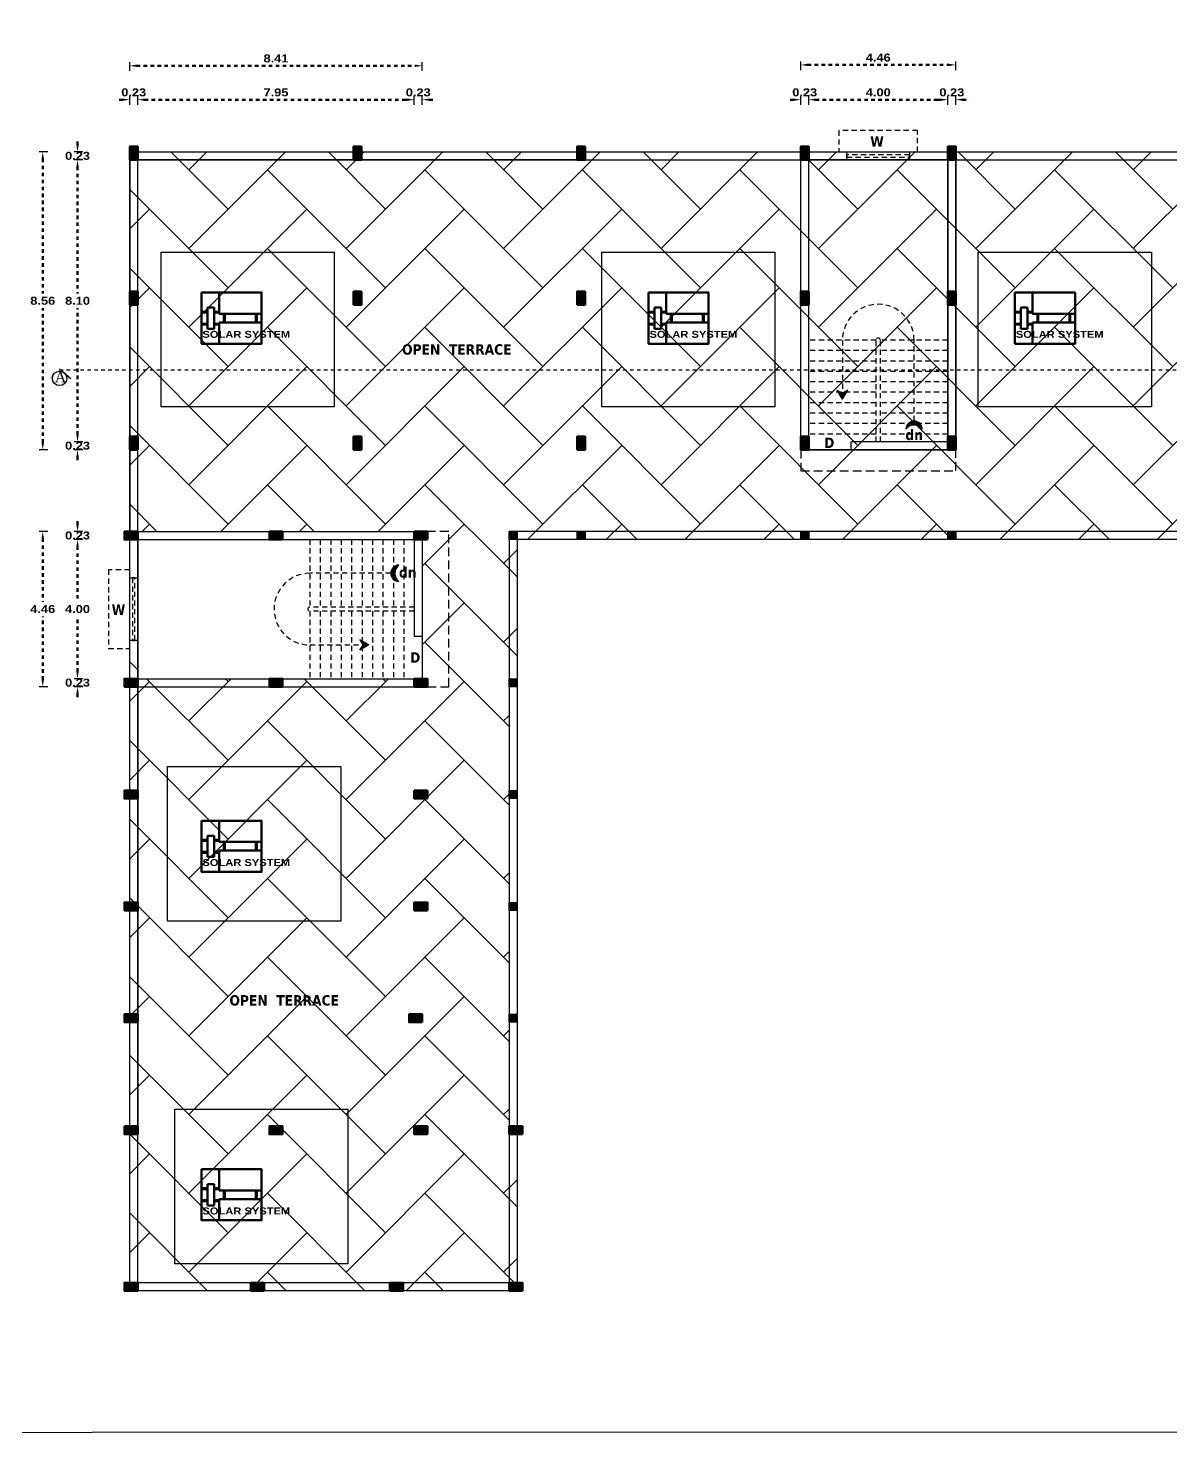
# Model space of a CAD drawing. Header units: metres. Extents: x 863 to 1571, y 626 to 804.
# Drawn here: x 959.09 to 991.95, y 660.62 to 701 of the extents above; entities that cross this region are included whole.
import ezdxf

# ---------------------------------------------------------------- set-up
doc = ezdxf.new("R2010")
doc.units = ezdxf.units.M
doc.header["$LTSCALE"] = 0.2
doc.header["$MEASUREMENT"] = 0
doc.header["$PDMODE"] = 2
for name, pattern in [('DASHDOT', [1, 0.5, -0.25, 0, -0.25]), ('DOT2', [0.125, 0, -0.125]), ('HIDDEN', [0.375, 0.25, -0.125])]:
    doc.linetypes.add(name, pattern=pattern)
doc.layers.get('0').update_dxf_attribs({"lineweight": 60})
for name, color, linetype in [('BLK_1_FLR_2_ROOF_AREA', 9, 'Continuous'), ('BLK_1_ROOF_WATER_TANK_HT', 235, 'Continuous'), ('SOLAR_PANEL', 3, 'Continuous')]:
    doc.layers.add(name, color=color, linetype=linetype)
doc.styles.get("Standard").update_dxf_attribs({"font": 'ariblk.ttf', "height": 0.23})
doc.styles.add('style3', font='dutcheb.ttf')
doc.styles.add('TXT', font='txt.shx')
doc.dimstyles.get("Standard").update_dxf_attribs({"dimtxt": 0.23, "dimasz": 0.2, "dimexe": 0.12, "dimexo": 0.0625, "dimgap": 0.09, "dimtad": 1, "dimtih": 1, "dimtoh": 1, "dimzin": 1, "dimdsep": 46, "dimtxsty": 'Standard', "dimcen": 0.09, "dimazin": 0, "dimtfac": 1, "dimtix": 1, "dimtofl": 0, "dimtmove": 0, "dimatfit": 0, "dimfxl": 0, "dimtolj": 1, "dimtzin": 0, "dimarcsym": 0})

# ---------------------------------------------------------------- blocks, each defined once
blk = doc.blocks.new('A$C650768DD')
blk.add_hatch(color=4).paths.add_polyline_path([(0, 0), (0.23, 0), (0.23, 0.38), (0, 0.38)])
at = {"color": 1}
blk.add_lwpolyline([(0, 0), (0.23, 0), (0.23, 0.38), (0, 0.38)], close=True, dxfattribs=at)
blk = doc.blocks.new('*D133')
at = {"linetype": 'DOT2'}
for p, q in [((960.516, 686.73), (960.516, 686.93)), ((960.516, 686.1), (960.516, 685.9))]:
    blk.add_line(p, q, dxfattribs=at)
at = {"color": 0, "lineweight": -2}
for p, q in [((960.666, 686.53), (960.416, 686.53)), ((960.666, 686.3), (960.416, 686.3))]:
    blk.add_line(p, q, dxfattribs=at)
at = {"lineweight": -2}
for points in [[(960.483, 686.73), (960.55, 686.73), (960.516, 686.53)], [(960.483, 686.1), (960.55, 686.1), (960.516, 686.3)]]:
    blk.add_solid(points, dxfattribs=at)
at = {"layer": 'Defpoints', "color": 0, "lineweight": -2}
for p in [(962.016, 686.53), (960.516, 686.3), (962.016, 686.3)]:
    blk.add_point(p, dxfattribs=at)
at = {"color": 0, "lineweight": -2, "insert": (960.516, 686.415), "char_height": 0.23, "attachment_point": 5}
blk.add_mtext('\\A1;0.23', dxfattribs=at)
blk = doc.blocks.new('*D134')
at = {"color": 0, "lineweight": -2}
for p, q in [((960.666, 686.3), (960.416, 686.3)), ((960.666, 682.3), (960.416, 682.3))]:
    blk.add_line(p, q, dxfattribs=at)
at = {"linetype": 'DOT2'}
for p, q in [((960.516, 686.1), (960.516, 684.509)), ((960.516, 682.5), (960.516, 684.091))]:
    blk.add_line(p, q, dxfattribs=at)
at = {"lineweight": -2}
for points in [[(960.483, 686.1), (960.55, 686.1), (960.516, 686.3)], [(960.483, 682.5), (960.55, 682.5), (960.516, 682.3)]]:
    blk.add_solid(points, dxfattribs=at)
at = {"layer": 'Defpoints', "color": 0, "lineweight": -2}
for p in [(962.016, 686.3), (960.516, 682.3), (962.016, 682.3)]:
    blk.add_point(p, dxfattribs=at)
at = {"color": 0, "lineweight": -2, "insert": (960.516, 684.3), "char_height": 0.23, "attachment_point": 5}
blk.add_mtext('\\A1;4.00', dxfattribs=at)
blk = doc.blocks.new('*D135')
at = {"color": 0, "lineweight": -2}
for p, q in [((960.666, 682.3), (960.416, 682.3)), ((960.666, 682.07), (960.416, 682.07))]:
    blk.add_line(p, q, dxfattribs=at)
at = {"linetype": 'DOT2'}
for p, q in [((960.516, 682.5), (960.516, 682.7)), ((960.516, 681.87), (960.516, 681.67))]:
    blk.add_line(p, q, dxfattribs=at)
at = {"lineweight": -2}
for points in [[(960.483, 682.5), (960.55, 682.5), (960.516, 682.3)], [(960.483, 681.87), (960.55, 681.87), (960.516, 682.07)]]:
    blk.add_solid(points, dxfattribs=at)
at = {"layer": 'Defpoints', "color": 0, "lineweight": -2}
for p in [(962.016, 682.3), (960.516, 682.07), (962.016, 682.07)]:
    blk.add_point(p, dxfattribs=at)
at = {"color": 0, "lineweight": -2, "insert": (960.516, 682.185), "char_height": 0.23, "attachment_point": 5}
blk.add_mtext('\\A1;0.23', dxfattribs=at)
blk = doc.blocks.new('*D136')
at = {"color": 0, "lineweight": -2}
for p, q in [((959.666, 686.53), (959.416, 686.53)), ((959.666, 682.07), (959.416, 682.07))]:
    blk.add_line(p, q, dxfattribs=at)
at = {"linetype": 'DOT2'}
for p, q in [((959.516, 686.33), (959.516, 684.509)), ((959.516, 682.27), (959.516, 684.091))]:
    blk.add_line(p, q, dxfattribs=at)
at = {"lineweight": -2}
for points in [[(959.483, 686.33), (959.55, 686.33), (959.516, 686.53)], [(959.483, 682.27), (959.55, 682.27), (959.516, 682.07)]]:
    blk.add_solid(points, dxfattribs=at)
at = {"layer": 'Defpoints', "color": 0, "lineweight": -2}
for p in [(959.516, 686.53), (962.016, 686.53), (962.016, 682.07)]:
    blk.add_point(p, dxfattribs=at)
at = {"color": 0, "lineweight": -2, "insert": (959.516, 684.3), "char_height": 0.23, "attachment_point": 5}
blk.add_mtext('\\A1;4.46', dxfattribs=at)
blk = doc.blocks.new('*D137')
at = {"linetype": 'DOT2'}
for p, q in [((981.106, 698.94), (980.906, 698.94)), ((981.736, 698.94), (981.936, 698.94))]:
    blk.add_line(p, q, dxfattribs=at)
at = {"color": 0, "lineweight": -2}
for p, q in [((981.306, 698.79), (981.306, 699.04)), ((981.536, 698.79), (981.536, 699.04))]:
    blk.add_line(p, q, dxfattribs=at)
at = {"lineweight": -2}
for points in [[(981.106, 698.973), (981.106, 698.907), (981.306, 698.94)], [(981.736, 698.973), (981.736, 698.907), (981.536, 698.94)]]:
    blk.add_solid(points, dxfattribs=at)
at = {"layer": 'Defpoints', "color": 0, "lineweight": -2}
for p in [(981.536, 698.94), (981.306, 697.21), (981.536, 697.21)]:
    blk.add_point(p, dxfattribs=at)
at = {"color": 0, "lineweight": -2, "insert": (981.421, 699.149), "char_height": 0.23, "attachment_point": 5}
blk.add_mtext('\\A1;0.23', dxfattribs=at)
blk = doc.blocks.new('*D138')
at = {"color": 0, "lineweight": -2}
for p, q in [((981.536, 698.79), (981.536, 699.04)), ((985.536, 698.79), (985.536, 699.04))]:
    blk.add_line(p, q, dxfattribs=at)
at = {"linetype": 'DOT2'}
blk.add_line((981.736, 698.94), (985.336, 698.94), dxfattribs=at)
at = {"lineweight": -2}
for points in [[(981.736, 698.973), (981.736, 698.907), (981.536, 698.94)], [(985.336, 698.973), (985.336, 698.907), (985.536, 698.94)]]:
    blk.add_solid(points, dxfattribs=at)
at = {"layer": 'Defpoints', "color": 0, "lineweight": -2}
for p in [(985.536, 698.94), (981.536, 697.21), (985.536, 697.21)]:
    blk.add_point(p, dxfattribs=at)
at = {"color": 0, "lineweight": -2, "insert": (983.536, 699.149), "char_height": 0.23, "attachment_point": 5}
blk.add_mtext('\\A1;4.00', dxfattribs=at)
blk = doc.blocks.new('*D139')
at = {"linetype": 'DOT2'}
for p, q in [((985.336, 698.94), (985.136, 698.94)), ((985.966, 698.94), (986.166, 698.94))]:
    blk.add_line(p, q, dxfattribs=at)
at = {"color": 0, "lineweight": -2}
for p, q in [((985.536, 698.79), (985.536, 699.04)), ((985.766, 698.79), (985.766, 699.04))]:
    blk.add_line(p, q, dxfattribs=at)
at = {"lineweight": -2}
for points in [[(985.336, 698.973), (985.336, 698.907), (985.536, 698.94)], [(985.966, 698.973), (985.966, 698.907), (985.766, 698.94)]]:
    blk.add_solid(points, dxfattribs=at)
at = {"layer": 'Defpoints', "color": 0, "lineweight": -2}
for p in [(985.766, 698.94), (985.536, 697.21), (985.766, 697.21)]:
    blk.add_point(p, dxfattribs=at)
at = {"color": 0, "lineweight": -2, "insert": (985.651, 699.149), "char_height": 0.23, "attachment_point": 5}
blk.add_mtext('\\A1;0.23', dxfattribs=at)
blk = doc.blocks.new('*D143')
at = {"color": 0, "lineweight": -2}
for p, q in [((981.306, 699.79), (981.306, 700.04)), ((985.766, 699.79), (985.766, 700.04))]:
    blk.add_line(p, q, dxfattribs=at)
at = {"linetype": 'DOT2'}
blk.add_line((981.506, 699.94), (985.566, 699.94), dxfattribs=at)
at = {"lineweight": -2}
for points in [[(981.506, 699.973), (981.506, 699.907), (981.306, 699.94)], [(985.566, 699.973), (985.566, 699.907), (985.766, 699.94)]]:
    blk.add_solid(points, dxfattribs=at)
at = {"layer": 'Defpoints', "color": 0, "lineweight": -2}
for p in [(985.766, 699.94), (981.306, 697.44), (985.766, 697.44)]:
    blk.add_point(p, dxfattribs=at)
at = {"color": 0, "lineweight": -2, "insert": (983.536, 700.149), "char_height": 0.23, "attachment_point": 5}
blk.add_mtext('\\A1;4.46', dxfattribs=at)
blk = doc.blocks.new('*D265')
at = {"linetype": 'DOT2'}
for p, q in [((961.816, 698.94), (961.616, 698.94)), ((962.446, 698.94), (962.646, 698.94))]:
    blk.add_line(p, q, dxfattribs=at)
at = {"color": 0, "lineweight": -2}
for p, q in [((962.016, 698.79), (962.016, 699.04)), ((962.246, 698.79), (962.246, 699.04))]:
    blk.add_line(p, q, dxfattribs=at)
at = {"lineweight": -2}
for points in [[(961.816, 698.973), (961.816, 698.907), (962.016, 698.94)], [(962.446, 698.973), (962.446, 698.907), (962.246, 698.94)]]:
    blk.add_solid(points, dxfattribs=at)
at = {"layer": 'Defpoints', "color": 0, "lineweight": -2}
for p in [(962.246, 698.94), (962.016, 686.53), (962.246, 686.53)]:
    blk.add_point(p, dxfattribs=at)
at = {"color": 0, "lineweight": -2, "insert": (962.131, 699.149), "char_height": 0.23, "attachment_point": 5}
blk.add_mtext('\\A1;0.23', dxfattribs=at)
blk = doc.blocks.new('*D266')
at = {"color": 0, "lineweight": -2}
for p, q in [((962.246, 698.79), (962.246, 699.04)), ((970.196, 698.79), (970.196, 699.04))]:
    blk.add_line(p, q, dxfattribs=at)
at = {"linetype": 'DOT2'}
blk.add_line((962.446, 698.94), (969.996, 698.94), dxfattribs=at)
at = {"lineweight": -2}
for points in [[(962.446, 698.973), (962.446, 698.907), (962.246, 698.94)], [(969.996, 698.973), (969.996, 698.907), (970.196, 698.94)]]:
    blk.add_solid(points, dxfattribs=at)
at = {"layer": 'Defpoints', "color": 0, "lineweight": -2}
for p in [(970.196, 698.94), (962.246, 686.53), (970.196, 686.3)]:
    blk.add_point(p, dxfattribs=at)
at = {"color": 0, "lineweight": -2, "insert": (966.221, 699.149), "char_height": 0.23, "attachment_point": 5}
blk.add_mtext('\\A1;7.95', dxfattribs=at)
blk = doc.blocks.new('*D267')
at = {"linetype": 'DOT2'}
for p, q in [((969.996, 698.94), (969.796, 698.94)), ((970.626, 698.94), (970.826, 698.94))]:
    blk.add_line(p, q, dxfattribs=at)
at = {"color": 0, "lineweight": -2}
for p, q in [((970.196, 698.79), (970.196, 699.04)), ((970.426, 698.79), (970.426, 699.04))]:
    blk.add_line(p, q, dxfattribs=at)
at = {"lineweight": -2}
for points in [[(969.996, 698.973), (969.996, 698.907), (970.196, 698.94)], [(970.626, 698.973), (970.626, 698.907), (970.426, 698.94)]]:
    blk.add_solid(points, dxfattribs=at)
at = {"layer": 'Defpoints', "color": 0, "lineweight": -2}
for p in [(970.426, 698.94), (970.196, 686.3), (970.426, 686.3)]:
    blk.add_point(p, dxfattribs=at)
at = {"color": 0, "lineweight": -2, "insert": (970.311, 699.149), "char_height": 0.23, "attachment_point": 5}
blk.add_mtext('\\A1;0.23', dxfattribs=at)
blk = doc.blocks.new('*D144')
at = {"color": 0, "lineweight": -2}
for p, q in [((962.016, 699.765), (962.016, 700.015)), ((970.426, 699.765), (970.426, 700.015))]:
    blk.add_line(p, q, dxfattribs=at)
at = {"linetype": 'DOT2'}
blk.add_line((962.216, 699.915), (970.226, 699.915), dxfattribs=at)
at = {"lineweight": -2}
for points in [[(962.216, 699.948), (962.216, 699.882), (962.016, 699.915)], [(970.226, 699.948), (970.226, 699.882), (970.426, 699.915)]]:
    blk.add_solid(points, dxfattribs=at)
at = {"layer": 'Defpoints', "color": 0, "lineweight": -2}
for p in [(970.426, 699.915), (962.016, 686.53), (970.426, 686.3)]:
    blk.add_point(p, dxfattribs=at)
at = {"color": 0, "lineweight": -2, "insert": (966.221, 700.124), "char_height": 0.23, "attachment_point": 5}
blk.add_mtext('\\A1;8.41', dxfattribs=at)
blk = doc.blocks.new('*D268')
at = {"linetype": 'DOT2'}
for p, q in [((960.516, 689.31), (960.516, 689.51)), ((960.516, 688.68), (960.516, 688.48))]:
    blk.add_line(p, q, dxfattribs=at)
at = {"color": 0, "lineweight": -2}
for p, q in [((960.666, 689.11), (960.416, 689.11)), ((960.666, 688.88), (960.416, 688.88))]:
    blk.add_line(p, q, dxfattribs=at)
at = {"lineweight": -2}
for points in [[(960.483, 689.31), (960.55, 689.31), (960.516, 689.11)], [(960.483, 688.68), (960.55, 688.68), (960.516, 688.88)]]:
    blk.add_solid(points, dxfattribs=at)
at = {"layer": 'Defpoints', "color": 0, "lineweight": -2}
for p in [(960.516, 689.11), (981.536, 688.88), (982.756, 689.11)]:
    blk.add_point(p, dxfattribs=at)
at = {"color": 0, "lineweight": -2, "insert": (960.516, 688.995), "char_height": 0.23, "attachment_point": 5}
blk.add_mtext('\\A1;0.23', dxfattribs=at)
blk = doc.blocks.new('*D269')
at = {"color": 0, "lineweight": -2}
for p, q in [((960.666, 697.21), (960.416, 697.21)), ((960.666, 689.11), (960.416, 689.11))]:
    blk.add_line(p, q, dxfattribs=at)
at = {"linetype": 'DOT2'}
for p, q in [((960.516, 697.01), (960.516, 693.369)), ((960.516, 689.31), (960.516, 692.951))]:
    blk.add_line(p, q, dxfattribs=at)
at = {"lineweight": -2}
for points in [[(960.483, 697.01), (960.55, 697.01), (960.516, 697.21)], [(960.483, 689.31), (960.55, 689.31), (960.516, 689.11)]]:
    blk.add_solid(points, dxfattribs=at)
at = {"layer": 'Defpoints', "color": 0, "lineweight": -2}
for p in [(960.516, 697.21), (981.306, 697.21), (982.756, 689.11)]:
    blk.add_point(p, dxfattribs=at)
at = {"color": 0, "lineweight": -2, "insert": (960.516, 693.16), "char_height": 0.23, "attachment_point": 5}
blk.add_mtext('\\A1;8.10', dxfattribs=at)
blk = doc.blocks.new('*D270')
at = {"linetype": 'DOT2'}
for p, q in [((960.516, 697.64), (960.516, 697.84)), ((960.516, 697.01), (960.516, 696.81))]:
    blk.add_line(p, q, dxfattribs=at)
at = {"color": 0, "lineweight": -2}
for p, q in [((960.666, 697.44), (960.416, 697.44)), ((960.666, 697.21), (960.416, 697.21))]:
    blk.add_line(p, q, dxfattribs=at)
at = {"lineweight": -2}
for points in [[(960.483, 697.64), (960.55, 697.64), (960.516, 697.44)], [(960.483, 697.01), (960.55, 697.01), (960.516, 697.21)]]:
    blk.add_solid(points, dxfattribs=at)
at = {"layer": 'Defpoints', "color": 0, "lineweight": -2}
for p in [(960.516, 697.44), (981.306, 697.44), (981.306, 697.21)]:
    blk.add_point(p, dxfattribs=at)
at = {"color": 0, "lineweight": -2, "insert": (960.516, 697.325), "char_height": 0.23, "attachment_point": 5}
blk.add_mtext('\\A1;0.23', dxfattribs=at)
blk = doc.blocks.new('*D271')
at = {"color": 0, "lineweight": -2}
for p, q in [((959.666, 697.44), (959.416, 697.44)), ((959.666, 688.88), (959.416, 688.88))]:
    blk.add_line(p, q, dxfattribs=at)
at = {"linetype": 'DOT2'}
for p, q in [((959.516, 697.24), (959.516, 693.369)), ((959.516, 689.08), (959.516, 692.951))]:
    blk.add_line(p, q, dxfattribs=at)
at = {"lineweight": -2}
for points in [[(959.483, 697.24), (959.55, 697.24), (959.516, 697.44)], [(959.483, 689.08), (959.55, 689.08), (959.516, 688.88)]]:
    blk.add_solid(points, dxfattribs=at)
at = {"layer": 'Defpoints', "color": 0, "lineweight": -2}
for p in [(981.306, 697.44), (959.516, 688.88), (981.306, 688.88)]:
    blk.add_point(p, dxfattribs=at)
at = {"color": 0, "lineweight": -2, "insert": (959.516, 693.16), "char_height": 0.23, "attachment_point": 5}
blk.add_mtext('\\A1;8.56', dxfattribs=at)

msp = doc.modelspace()

# ---------------------------------------------------------------- hatches: boundary and pattern name
at = {"lineweight": -2}
h = msp.add_hatch(dxfattribs=at)
h.set_pattern_fill('AR-HBONE', color=256, scale=0.4)
h.set_pattern_definition([(45, (886.7807, 0), (0, 2.2627417), [4.8, -1.6]), (135, (887.912, 1.1314), (2e-16, 2.2627417), [4.8, -1.6])])
h.paths.add_polyline_path([(1024.346, 697.21), (1025.446, 697.21), (1025.446, 697.44), (962.016, 697.44), (962.016, 686.53), (970.426, 686.53), (970.426, 686.3), (970.426, 682.3), (962.246, 682.3), (962.246, 683.4), (962.016, 683.4), (962.016, 664.71), (973.155, 664.71), (973.156, 669.21), (972.926, 669.21), (972.926, 669.44), (972.926, 682.3), (973.156, 682.3), (973.156, 686.3), (974.876, 686.3), (974.876, 686.53), (975.106, 686.53), (975.106, 686.3), (981.306, 686.3), (981.306, 686.53), (981.536, 686.53), (981.536, 686.3), (985.536, 686.3), (985.536, 686.53), (985.766, 686.53), (985.766, 686.3), (1004.826, 686.3), (1004.826, 686.53), (1005.056, 686.53), (1005.056, 686.3), (1011.256, 686.3), (1011.256, 686.53), (1011.486, 686.53), (1011.486, 686.3), (1017.686, 686.3), (1017.686, 686.53), (1017.916, 686.53), (1017.916, 686.3), (1024.116, 686.3), (1024.116, 686.53), (1024.346, 686.53), (1024.346, 686.3), (1028.346, 686.3), (1028.346, 677.349), (1021.59, 677.349), (1021.59, 677.1), (1021.36, 677.1), (1021.36, 677.349), (1013.914, 677.349), (1013.914, 666.21), (1019.976, 666.21), (1019.976, 666.44), (1018.876, 666.44), (1018.646, 666.44), (1014.374, 666.44), (1014.144, 666.44), (1014.144, 666.44), (1016.544, 666.44), (1018.646, 666.44), (1018.876, 666.44), (1018.876, 674.32), (1020.816, 674.32), (1020.816, 674.54), (1020.096, 674.54), (1020.096, 674.77), (1018.646, 674.77), (1018.646, 675.38), (1023.106, 675.38), (1023.106, 674.77), (1020.096, 674.77), (1020.096, 674.54), (1023.106, 674.54), (1023.106, 674.39), (1023.106, 666.44), (1021.776, 666.44), (1021.776, 666.21), (1047.666, 666.21), (1047.666, 677.12), (1050.312, 677.12), (1050.312, 686.53), (1047.666, 686.53), (1047.666, 697.44), (1027.246, 697.44), (1027.246, 697.21), (1028.346, 697.21), (1028.346, 689.11), (1025.566, 689.11), (1025.566, 688.88), (1028.576, 688.88), (1028.576, 688.27), (1024.116, 688.27), (1024.116, 688.88), (1025.566, 688.88), (1025.566, 689.11), (1026.286, 689.11), (1026.286, 689.33), (1024.346, 689.33)])
msp.add_hatch(color=256, dxfattribs=at).paths.add_polyline_path([(960, 691.206), (959.675, 690.931), (959.793, 690.931, -1), (960.207, 690.931), (960.324, 690.931)])
h = msp.add_hatch(color=256, dxfattribs=at)
h.dxf.hatch_style = 1
h.paths.add_polyline_path([(982.522, 690.359), (982.657, 690.596), (982.506, 690.499), (982.355, 690.596), (982.49, 690.359)])
h.paths.add_polyline_path([(982.506, 690.331), (982.522, 690.359), (982.49, 690.359)])
h = msp.add_hatch(color=256, dxfattribs=at)
h.dxf.hatch_style = 1
h.paths.add_polyline_path([(984.801, 689.47, 1), (984.332, 689.47, -0.509611)])
h = msp.add_hatch(color=256, dxfattribs=at)
h.dxf.hatch_style = 1
h.paths.add_polyline_path([(973.156, 686.53), (972.926, 686.53), (972.926, 686.3), (973.156, 686.3)])
h = msp.add_hatch(color=256, dxfattribs=at)
h.dxf.hatch_style = 1
h.paths.add_polyline_path([(975.106, 686.53), (974.876, 686.53), (974.876, 686.3), (975.106, 686.3)])
h = msp.add_hatch(color=256, dxfattribs=at)
h.dxf.hatch_style = 1
h.paths.add_polyline_path([(981.536, 686.53), (981.306, 686.53), (981.306, 686.3), (981.536, 686.3)])
h = msp.add_hatch(color=256, dxfattribs=at)
h.dxf.hatch_style = 1
h.paths.add_polyline_path([(985.766, 686.53), (985.536, 686.53), (985.536, 686.3), (985.766, 686.3)])
h = msp.add_hatch(color=256, dxfattribs=at)
h.dxf.hatch_style = 1
h.paths.add_polyline_path([(969.756, 685.564, 1), (969.756, 685.096, -0.509611)])
h = msp.add_hatch(color=256, dxfattribs=at)
h.dxf.hatch_style = 1
h.paths.add_polyline_path([(968.867, 683.286), (968.631, 683.421), (968.727, 683.27), (968.631, 683.119), (968.867, 683.254)])
h.paths.add_polyline_path([(968.895, 683.27), (968.867, 683.286), (968.867, 683.254)])
h = msp.add_hatch(color=256, dxfattribs=at)
h.dxf.hatch_style = 1
h.paths.add_polyline_path([(973.156, 682.3), (972.926, 682.3), (972.926, 682.07), (973.156, 682.07)])
h = msp.add_hatch(color=256, dxfattribs=at)
h.dxf.hatch_style = 1
h.paths.add_polyline_path([(973.156, 679.085), (972.926, 679.085), (972.926, 678.855), (973.156, 678.855)])
h = msp.add_hatch(color=256, dxfattribs=at)
h.dxf.hatch_style = 1
h.paths.add_polyline_path([(973.156, 675.87), (972.926, 675.87), (972.926, 675.64), (973.156, 675.64)])
h = msp.add_hatch(color=256, dxfattribs=at)
h.dxf.hatch_style = 1
h.paths.add_polyline_path([(973.156, 672.655), (972.926, 672.655), (972.926, 672.425), (973.156, 672.425)])
h = msp.add_hatch(color=256, dxfattribs=at)
h.dxf.hatch_style = 1
h.paths.add_polyline_path([(973.156, 669.44), (972.926, 669.44), (972.926, 669.21), (973.156, 669.21)])

# ---------------------------------------------------------------- linework, layer by layer
for p, q in [((962.246, 697.21), (962.246, 697.44)), ((975.106, 697.44), (974.876, 697.44)), ((981.536, 697.44), (981.306, 697.44)), ((962.016, 689.26), (962.016, 697.21)), ((962.016, 697.21), (962.016, 697.21)), ((962.016, 697.21), (962.016, 689.26)), ((968.446, 697.21), (962.246, 697.21)), ((962.246, 689.26), (962.246, 697.21)), ((974.876, 697.21), (968.676, 697.21)), ((981.306, 689.03), (981.306, 697.21)), ((981.306, 689.03), (981.306, 697.21)), ((981.306, 689.26), (981.306, 697.21)), ((981.306, 689.26), (981.306, 697.21)), ((981.306, 689.26), (981.306, 697.21)), ((981.306, 689.26), (981.306, 697.21)), ((981.306, 689.26), (981.306, 697.21)), ((981.306, 689.26), (981.306, 697.21)), ((981.306, 689.03), (981.306, 697.21)), ((981.536, 689.03), (981.536, 697.21)), ((981.536, 689.26), (981.536, 697.21)), ((981.536, 689.03), (981.536, 697.21)), ((981.536, 697.21), (985.536, 697.21)), ((985.536, 697.21), (981.536, 697.21)), ((981.536, 697.21), (985.536, 697.21)), ((985.536, 697.21), (981.536, 697.21)), ((981.536, 689.11), (981.536, 697.21)), ((981.536, 697.21), (985.536, 697.21)), ((985.536, 689.03), (985.536, 697.21)), ((985.536, 689.03), (985.536, 697.21)), ((985.536, 689.03), (985.536, 697.21)), ((985.536, 689.26), (985.536, 697.21)), ((985.536, 689.03), (985.536, 697.21)), ((985.536, 697.21), (985.536, 689.11)), ((985.766, 689.26), (985.766, 697.21)), ((985.766, 689.26), (985.766, 697.21)), ((985.766, 689.26), (985.766, 697.21)), ((985.766, 689.03), (985.766, 697.21)), ((975.106, 693.275), (974.876, 693.275)), ((982.506, 690.331), (982.355, 690.596)), ((982.355, 690.596), (982.506, 690.499)), ((982.506, 690.331), (982.657, 690.596)), ((982.657, 690.596), (982.506, 690.499)), ((962.016, 689.03), (962.016, 686.53)), ((981.536, 689.03), (981.306, 689.03)), ((981.306, 688.88), (981.306, 688.88)), ((981.306, 688.88), (985.766, 688.88)), ((982.756, 688.88), (982.756, 689.11)), ((985.536, 689.11), (982.756, 689.11)), ((985.766, 688.88), (985.766, 688.88)), ((962.016, 686.53), (970.426, 686.53)), ((970.426, 686.3), (970.426, 686.53)), ((972.926, 686.53), (972.926, 686.53)), ((974.876, 686.53), (974.876, 686.53)), ((981.306, 686.53), (981.306, 686.53)), ((985.536, 686.53), (985.536, 686.53)), ((962.246, 686.3), (962.246, 682.3)), ((962.246, 686.3), (970.426, 686.3)), ((970.426, 686.3), (970.426, 682.3)), ((973.156, 686.3), (973.156, 686.3)), ((975.106, 686.3), (975.106, 686.3)), ((981.536, 686.3), (981.536, 686.3)), ((985.766, 686.3), (985.766, 686.3)), ((970.196, 683.52), (970.426, 683.52)), ((968.895, 683.27), (968.631, 683.421)), ((968.631, 683.421), (968.727, 683.27)), ((968.895, 683.27), (968.631, 683.119)), ((968.631, 683.119), (968.727, 683.27)), ((972.926, 682.8), (972.926, 669.44)), ((962.246, 682.3), (970.426, 682.3)), ((972.926, 682.3), (972.926, 682.3)), ((962.246, 682.07), (962.246, 669.44)), ((962.246, 682.07), (970.196, 682.07)), ((970.196, 682.07), (970.426, 682.07)), ((973.156, 682.07), (973.156, 682.07)), ((972.926, 679.085), (972.926, 679.085)), ((973.156, 678.855), (973.156, 678.855)), ((972.926, 675.87), (972.926, 675.87)), ((973.156, 675.64), (973.156, 675.64)), ((972.926, 672.655), (972.926, 672.655)), ((973.156, 672.425), (973.156, 672.425)), ((962.246, 669.21), (962.246, 669.44)), ((972.926, 669.44), (972.926, 669.44)), ((973.036, 669.21), (972.926, 669.21)), ((973.036, 669.21), (972.926, 669.21)), ((973.156, 669.21), (973.156, 669.21))]:
    msp.add_line(p, q, dxfattribs=at)
at = {"ltscale": 0.006}
for p, q in [((964.587, 692.787), (964.587, 693.397)), ((964.587, 693.397), (965.807, 693.397)), ((965.807, 693.397), (965.807, 692.787)), ((977.44, 692.787), (977.44, 693.397)), ((977.44, 693.397), (978.66, 693.397)), ((978.66, 693.397), (978.66, 692.787)), ((987.972, 692.787), (987.972, 693.397)), ((987.972, 693.397), (989.192, 693.397)), ((989.192, 693.397), (989.192, 692.787)), ((964.107, 692.847), (964.249, 692.847)), ((964.107, 692.834), (964.249, 692.834)), ((964.107, 692.821), (964.249, 692.821)), ((964.445, 692.967), (964.249, 692.967)), ((964.249, 692.357), (964.249, 692.967)), ((964.445, 692.357), (964.445, 692.967)), ((964.445, 692.847), (964.587, 692.847)), ((964.445, 692.834), (964.587, 692.834)), ((964.445, 692.821), (964.587, 692.821)), ((976.959, 692.847), (977.101, 692.847)), ((976.959, 692.834), (977.101, 692.834)), ((976.959, 692.821), (977.101, 692.821)), ((977.298, 692.967), (977.101, 692.967)), ((977.101, 692.357), (977.101, 692.967)), ((977.298, 692.357), (977.298, 692.967)), ((977.298, 692.847), (977.44, 692.847)), ((977.298, 692.834), (977.44, 692.834)), ((977.298, 692.821), (977.44, 692.821)), ((987.491, 692.847), (987.633, 692.847)), ((987.491, 692.834), (987.633, 692.834)), ((987.491, 692.821), (987.633, 692.821)), ((987.83, 692.967), (987.633, 692.967)), ((987.633, 692.357), (987.633, 692.967)), ((987.83, 692.357), (987.83, 692.967)), ((987.83, 692.847), (987.972, 692.847)), ((987.83, 692.834), (987.972, 692.834)), ((987.83, 692.821), (987.972, 692.821)), ((964.107, 692.503), (964.249, 692.503)), ((964.107, 692.49), (964.249, 692.49)), ((964.107, 692.478), (964.249, 692.478)), ((964.445, 692.503), (964.587, 692.503)), ((964.445, 692.49), (964.587, 692.49)), ((964.445, 692.478), (964.587, 692.478)), ((965.807, 692.787), (964.587, 692.787)), ((964.587, 691.928), (964.587, 692.538)), ((964.587, 692.538), (965.807, 692.538)), ((964.725, 692.538), (964.725, 692.787)), ((964.738, 692.538), (964.738, 692.787)), ((964.75, 692.538), (964.75, 692.787)), ((965.644, 692.538), (965.644, 692.787)), ((965.657, 692.538), (965.657, 692.787)), ((965.669, 692.538), (965.669, 692.787)), ((965.807, 692.538), (965.807, 691.928)), ((976.959, 692.503), (977.101, 692.503)), ((976.959, 692.49), (977.101, 692.49)), ((976.959, 692.478), (977.101, 692.478)), ((977.298, 692.503), (977.44, 692.503)), ((977.298, 692.49), (977.44, 692.49)), ((977.298, 692.478), (977.44, 692.478)), ((978.66, 692.787), (977.44, 692.787)), ((977.44, 691.928), (977.44, 692.538)), ((977.44, 692.538), (978.66, 692.538)), ((977.577, 692.538), (977.577, 692.787)), ((977.59, 692.538), (977.59, 692.787)), ((977.603, 692.538), (977.603, 692.787)), ((978.497, 692.538), (978.497, 692.787)), ((978.509, 692.538), (978.509, 692.787)), ((978.522, 692.538), (978.522, 692.787)), ((978.66, 692.538), (978.66, 691.928)), ((987.491, 692.503), (987.633, 692.503)), ((987.491, 692.49), (987.633, 692.49)), ((987.491, 692.478), (987.633, 692.478)), ((987.83, 692.503), (987.972, 692.503)), ((987.83, 692.49), (987.972, 692.49)), ((987.83, 692.478), (987.972, 692.478)), ((989.192, 692.787), (987.972, 692.787)), ((987.972, 691.928), (987.972, 692.538)), ((987.972, 692.538), (989.192, 692.538)), ((988.109, 692.538), (988.109, 692.787)), ((988.122, 692.538), (988.122, 692.787)), ((988.135, 692.538), (988.135, 692.787)), ((989.029, 692.538), (989.029, 692.787)), ((989.041, 692.538), (989.041, 692.787)), ((989.054, 692.538), (989.054, 692.787)), ((989.192, 692.538), (989.192, 691.928)), ((964.445, 692.357), (964.249, 692.357)), ((977.298, 692.357), (977.101, 692.357)), ((987.83, 692.357), (987.633, 692.357)), ((965.807, 691.928), (964.587, 691.928)), ((978.66, 691.928), (977.44, 691.928)), ((989.192, 691.928), (987.972, 691.928)), ((964.587, 677.607), (964.587, 678.217)), ((964.587, 678.217), (965.807, 678.217)), ((965.807, 678.217), (965.807, 677.607)), ((964.107, 677.668), (964.249, 677.668)), ((964.107, 677.655), (964.249, 677.655)), ((964.107, 677.642), (964.249, 677.642)), ((964.445, 677.788), (964.249, 677.788)), ((964.249, 677.178), (964.249, 677.788)), ((964.445, 677.178), (964.445, 677.788)), ((964.445, 677.668), (964.587, 677.668)), ((964.445, 677.655), (964.587, 677.655)), ((964.445, 677.642), (964.587, 677.642)), ((965.807, 677.607), (964.587, 677.607)), ((964.725, 677.359), (964.725, 677.607)), ((964.738, 677.359), (964.738, 677.607)), ((964.75, 677.359), (964.75, 677.607)), ((965.644, 677.359), (965.644, 677.607)), ((965.657, 677.359), (965.657, 677.607)), ((965.669, 677.359), (965.669, 677.607)), ((964.107, 677.324), (964.249, 677.324)), ((964.107, 677.311), (964.249, 677.311)), ((964.107, 677.298), (964.249, 677.298)), ((964.445, 677.178), (964.249, 677.178)), ((964.445, 677.324), (964.587, 677.324)), ((964.445, 677.311), (964.587, 677.311)), ((964.445, 677.298), (964.587, 677.298)), ((964.587, 676.749), (964.587, 677.359)), ((964.587, 677.359), (965.807, 677.359)), ((965.807, 677.359), (965.807, 676.749)), ((965.807, 676.749), (964.587, 676.749)), ((964.587, 667.594), (964.587, 668.204)), ((964.587, 668.204), (965.807, 668.204)), ((965.807, 668.204), (965.807, 667.594)), ((964.445, 667.774), (964.249, 667.774)), ((964.249, 667.164), (964.249, 667.774)), ((964.445, 667.164), (964.445, 667.774)), ((964.107, 667.654), (964.249, 667.654)), ((964.107, 667.641), (964.249, 667.641)), ((964.107, 667.628), (964.249, 667.628)), ((964.445, 667.654), (964.587, 667.654)), ((964.445, 667.641), (964.587, 667.641)), ((964.445, 667.628), (964.587, 667.628)), ((965.807, 667.594), (964.587, 667.594)), ((964.725, 667.345), (964.725, 667.594)), ((964.738, 667.345), (964.738, 667.594)), ((964.75, 667.345), (964.75, 667.594)), ((965.644, 667.345), (965.644, 667.594)), ((965.657, 667.345), (965.657, 667.594)), ((965.669, 667.345), (965.669, 667.594)), ((964.107, 667.31), (964.249, 667.31)), ((964.107, 667.297), (964.249, 667.297)), ((964.107, 667.285), (964.249, 667.285)), ((964.445, 667.164), (964.249, 667.164)), ((964.445, 667.31), (964.587, 667.31)), ((964.445, 667.297), (964.587, 667.297)), ((964.445, 667.285), (964.587, 667.285)), ((964.587, 666.735), (964.587, 667.345)), ((964.587, 667.345), (965.807, 667.345)), ((965.807, 667.345), (965.807, 666.735)), ((965.807, 666.735), (964.587, 666.735))]:
    msp.add_line(p, q, dxfattribs=at)
at = {"linetype": 'HIDDEN', "lineweight": -2, "ltscale": 3}
for p, q in [((983.476, 692.03), (981.536, 692.03)), ((982.506, 692.03), (982.506, 690.331)), ((983.476, 689.11), (983.476, 692.03)), ((985.536, 692.03), (983.596, 692.03)), ((983.596, 689.11), (983.596, 692.03)), ((984.566, 689.704), (984.566, 692.03)), ((983.476, 691.73), (981.536, 691.73)), ((985.536, 691.73), (983.596, 691.73)), ((983.476, 691.43), (981.536, 691.43)), ((985.536, 691.43), (983.596, 691.43)), ((983.476, 691.13), (981.536, 691.13)), ((983.476, 690.83), (981.536, 690.83)), ((985.536, 691.13), (983.596, 691.13)), ((985.536, 690.83), (983.596, 690.83)), ((983.476, 690.53), (981.536, 690.53)), ((985.536, 690.53), (983.596, 690.53)), ((983.476, 690.23), (981.536, 690.23)), ((985.536, 690.23), (983.596, 690.23)), ((983.476, 689.93), (981.536, 689.93)), ((983.476, 689.63), (981.536, 689.63)), ((985.536, 689.93), (983.596, 689.93)), ((985.536, 689.63), (983.596, 689.63)), ((983.476, 689.33), (981.536, 689.33)), ((985.536, 689.33), (983.596, 689.33)), ((967.196, 686.3), (967.196, 684.36)), ((967.496, 686.3), (967.496, 684.36)), ((967.796, 686.3), (967.796, 684.36)), ((968.096, 686.3), (968.096, 684.36)), ((968.396, 686.3), (968.396, 684.36)), ((968.696, 686.3), (968.696, 684.36)), ((968.996, 686.3), (968.996, 684.36)), ((969.296, 686.3), (969.296, 684.36)), ((969.596, 686.3), (969.596, 684.36)), ((969.896, 686.3), (969.896, 684.36)), ((969.522, 685.33), (967.196, 685.33)), ((970.196, 684.36), (967.196, 684.36)), ((967.196, 684.24), (967.196, 682.3)), ((970.196, 684.24), (967.196, 684.24)), ((967.496, 684.24), (967.496, 682.3)), ((967.796, 684.24), (967.796, 682.3)), ((968.096, 684.24), (968.096, 682.3)), ((968.396, 684.24), (968.396, 682.3)), ((968.696, 684.24), (968.696, 682.3)), ((968.996, 684.24), (968.996, 682.3)), ((969.296, 684.24), (969.296, 682.3)), ((969.596, 684.24), (969.596, 682.3)), ((969.896, 684.24), (969.896, 682.3)), ((967.196, 683.27), (968.895, 683.27))]:
    msp.add_line(p, q, dxfattribs=at)
at = {"linetype": 'Continuous', "lineweight": -2}
msp.add_line((960, 691.206), (960.324, 690.931), dxfattribs=at)
at = {"linetype": 'DASHDOT', "lineweight": -2}
msp.add_line((960, 691.173), (1050.118, 691.173), dxfattribs=at)
at = {"lineweight": -2, "ltscale": 3}
for p, q in [((970.196, 686.3), (970.196, 684.36)), ((970.196, 684.36), (970.196, 683.52))]:
    msp.add_line(p, q, dxfattribs=at)
at = {"lineweight": -2}
for points in [[(863.385, 660.625), (1156.028, 660.687), (1156.028, 802.75), (863.385, 802.688)], [(1047.666, 666.21), (1013.914, 666.21), (1013.914, 677.349), (1028.346, 677.349), (1028.346, 686.3), (973.156, 686.3), (973.155, 664.71), (962.016, 664.71), (962.016, 686.3), (962.016, 697.44), (1047.666, 697.44), (1047.666, 686.53), (1050.312, 686.53), (1050.312, 677.12), (1047.666, 677.12)], [(981.306, 697.44), (985.766, 697.44), (985.766, 688.88), (981.306, 688.88)], [(982.636, 697.44), (984.436, 697.44), (984.436, 697.21), (982.636, 697.21)], [(1047.436, 666.44), (1014.144, 666.44), (1014.144, 677.119), (1028.576, 677.119), (1028.576, 686.53), (972.926, 686.53), (972.925, 664.94), (962.246, 664.94), (962.246, 686.3), (962.246, 697.21), (1047.436, 697.21), (1047.436, 686.3), (1050.082, 686.3), (1050.082, 677.35), (1047.436, 677.35)], [(972.926, 686.53), (973.156, 686.53), (973.156, 686.3), (972.926, 686.3)], [(974.876, 686.53), (975.106, 686.53), (975.106, 686.3), (974.876, 686.3)], [(981.306, 686.53), (981.536, 686.53), (981.536, 686.3), (981.306, 686.3)], [(985.536, 686.53), (985.766, 686.53), (985.766, 686.3), (985.536, 686.3)], [(962.016, 683.4), (962.016, 685.2), (962.246, 685.2), (962.246, 683.4)], [(972.926, 682.3), (973.156, 682.3), (973.156, 682.07), (972.926, 682.07)], [(972.926, 679.085), (973.156, 679.085), (973.156, 678.855), (972.926, 678.855)], [(972.926, 675.87), (973.156, 675.87), (973.156, 675.64), (972.926, 675.64)], [(972.926, 672.655), (973.156, 672.655), (973.156, 672.425), (972.926, 672.425)], [(972.926, 669.44), (973.156, 669.44), (973.156, 669.21), (972.926, 669.21)]]:
    msp.add_lwpolyline(points, close=True, dxfattribs=at)
at = {"linetype": 'HIDDEN', "lineweight": -2, "ltscale": 3}
for points in [[(984.666, 697.44), (984.666, 698.05), (982.406, 698.05), (982.406, 697.44)], [(962.016, 685.43), (961.406, 685.43), (961.406, 683.17), (962.016, 683.17)]]:
    msp.add_lwpolyline(points, dxfattribs=at)
for points in [[(982.636, 697.292), (984.436, 697.292), (984.436, 697.358), (982.636, 697.358)], [(962.164, 683.4), (962.164, 685.2), (962.098, 685.2), (962.098, 683.4)]]:
    msp.add_lwpolyline(points, close=True, dxfattribs=at)
for points in [[(964.082, 693.397), (965.807, 693.397), (965.807, 691.928), (964.082, 691.928)], [(976.934, 693.397), (978.66, 693.397), (978.66, 691.928), (976.934, 691.928)], [(987.466, 693.397), (989.192, 693.397), (989.192, 691.928), (987.466, 691.928)], [(964.082, 678.217), (965.807, 678.217), (965.807, 676.749), (964.082, 676.749)], [(964.082, 668.204), (965.807, 668.204), (965.807, 666.735), (964.082, 666.735)]]:
    msp.add_lwpolyline(points, close=True)
at = {"linetype": 'HIDDEN', "lineweight": -2, "ltscale": 5}
for points in [[(981.306, 688.88), (981.306, 688.27), (985.766, 688.27), (985.766, 688.88)], [(970.576, 682.07), (971.186, 682.07), (971.186, 686.53), (970.576, 686.53)]]:
    msp.add_lwpolyline(points, dxfattribs=at)
at = {"lineweight": -2}
msp.add_circle((960, 690.931), 0.207, dxfattribs=at)
at = {"linetype": 'HIDDEN', "lineweight": -2, "ltscale": 3}
for centre, radius, start, end in [((983.536, 692.03), 1.03, 0, 180), ((983.536, 692.03), 0.06, 0, 180), ((967.196, 684.3), 1.03, 90, 270), ((967.196, 684.3), 0.06, 90, 270)]:
    msp.add_arc(centre, radius, start, end, dxfattribs=at)
at = {"lineweight": -2}
for centre, radius, start, end in [((984.566, 689.47), 0.234, 0, 180), ((984.566, 689.3), 0.29, 35.9922, 144.0078), ((969.756, 685.33), 0.234, 90, 270), ((969.926, 685.33), 0.29, 125.9922, 234.0078)]:
    msp.add_arc(centre, radius, start, end, dxfattribs=at)
at = {"layer": 'BLK_1_FLR_2_ROOF_AREA', "color": 54, "lineweight": -2}
msp.add_lwpolyline([(962.016, 664.71), (962.016, 697.44), (1047.666, 697.44), (1047.666, 686.53), (1050.312, 686.53), (1050.312, 677.12), (1047.666, 677.12), (1047.666, 666.21), (1013.912, 666.21), (1013.914, 677.349), (1028.346, 677.349), (1028.346, 686.3), (973.156, 686.3), (973.155, 664.71)], close=True, dxfattribs=at)
at = {"layer": 'BLK_1_ROOF_WATER_TANK_HT', "color": 235, "lineweight": -2}
msp.add_lwpolyline([(981.306, 697.21), (985.766, 697.21), (985.766, 688.88), (981.306, 688.88)], close=True, dxfattribs=at)
at = {"layer": 'SOLAR_PANEL', "color": 3, "lineweight": -2}
for points in [[(962.916, 694.559), (967.895, 694.559), (967.895, 690.11), (962.916, 690.11)], [(975.587, 694.559), (980.566, 694.559), (980.566, 690.11), (975.587, 690.11)], [(986.408, 694.559), (991.387, 694.559), (991.387, 690.11), (986.408, 690.11)], [(963.107, 679.777), (968.086, 679.777), (968.086, 675.328), (963.107, 675.328)], [(963.311, 669.928), (968.29, 669.928), (968.29, 665.479), (963.311, 665.479)]]:
    msp.add_lwpolyline(points, close=True, dxfattribs=at)

# ---------------------------------------------------------------- block references
at = {"lineweight": -2}
for p in [(962.016, 697.21), (968.446, 697.21), (974.876, 697.21), (981.306, 697.21), (981.306, 697.21), (981.306, 697.21), (981.306, 697.21), (985.536, 697.21), (962.016, 693.045), (968.446, 693.045), (974.876, 693.045), (981.306, 693.045), (981.306, 693.045), (981.306, 693.045), (981.306, 693.045), (985.536, 693.045), (962.016, 688.88), (968.446, 688.88), (974.876, 688.88), (981.306, 688.88), (981.306, 688.88), (981.306, 688.88), (981.306, 688.88), (985.536, 688.88)]:
    msp.add_blockref('A$C650768DD', p, dxfattribs=at)
at = {"lineweight": -2, "xscale": -1}
for p in [(985.766, 697.21), (985.766, 697.21), (985.766, 693.045), (985.766, 693.045), (985.766, 688.88), (985.766, 688.88)]:
    msp.add_blockref('A$C650768DD', p, dxfattribs=at)
at = {"lineweight": -2}
for p, rotation in [((962.246, 686.3), 90), ((966.411, 686.3), 90), ((970.576, 686.3), 90), ((962.246, 682.07), 90), ((966.411, 682.07), 90), ((970.576, 682.07), 90), ((962.246, 678.855), 90), ((970.576, 678.855), 90), ((962.246, 675.64), 90), ((970.576, 675.64), 90), ((962.246, 672.425), 90), ((970.426, 672.425), 90), ((961.866, 669.44), 270), ((961.866, 669.44), 270), ((966.411, 669.21), 90), ((970.576, 669.21), 90), ((970.576, 669.21), 90), ((970.576, 669.21), 90), ((970.576, 669.21), 90), ((973.306, 669.21), 90), ((973.306, 669.21), 90), ((962.246, 664.71), 90), ((965.881, 664.71), 90), ((969.875, 664.71), 90), ((973.306, 664.71), 90)]:
    msp.add_blockref('A$C650768DD', p, dxfattribs=dict(at, rotation=rotation))

# ---------------------------------------------------------------- texts
for p in [(964.107, 692.096), (976.959, 692.096), (987.491, 692.096), (964.107, 676.917), (964.107, 666.903)]:
    msp.add_text('SOLAR SYSTEM', height=0.2).set_placement(p)
at = {"linetype": 'Continuous', "lineweight": -2, "style": 'style3'}
msp.add_text('A', height=0.3, dxfattribs=at).set_placement((959.862, 690.818))
at = {"lineweight": -2, "char_height": 0.3, "style": 'TXT'}
for s, insert, width, attachment_point in [('{\\fTahoma|b1|i0|c0|p34;W}', (983.304, 697.591), 35.65845, 7), ('{\\fTahoma|b1|i0|c0|p34;OPEN  TERRACE}', (969.847, 691.912), 3.303, 1), ('{\\fTahoma|b1|i0|c0|p34;D}', (981.98, 689.23), 0.30199, 1), ('{\\fTahoma|b1|i0|c0|p34;dn}', (984.315, 689.153), 35.65845, 7), ('{\\fTahoma|b1|i0|c0|p34;dn}', (970.262, 685.506), 35.65845, 3), ('{\\fTahoma|b1|i0|c0|p34;W}', (961.498, 684.133), 35.65845, 7), ('{\\fTahoma|b1|i0|c0|p34;D}', (970.076, 683.059), 0.30199, 1), ('{\\fTahoma|b1|i0|c0|p34;OPEN  TERRACE}', (964.885, 673.205), 3.303, 1)]:
    msp.add_mtext(s, dxfattribs=dict(at, insert=insert, width=width, attachment_point=attachment_point))

# ---------------------------------------------------------------- dimensions: what is measured, and where the dimension line sits
at = {"lineweight": -2}
for base, p1, p2, override, picture, middle in [((970.426, 699.915), (962.016, 686.53), (970.426, 686.3), {"dimexe": 0.1, "dimclrd": 256, "dimfxl": 0.15, "dimlwd": 65535, "dimarcsym": 2}, '*D144', (966.221, 700.124)), ((985.766, 699.94), (981.306, 697.44), (985.766, 697.44), {"dimtxt": 0.21, "dimexe": 0.1, "dimclrd": 256, "dimfxl": 0.15, "dimlwd": 65535, "dimarcsym": 2}, '*D143', (983.536, 700.149)), ((962.246, 698.94), (962.016, 686.53), (962.246, 686.53), {"dimexe": 0.1, "dimclrd": 256, "dimfxl": 0.15, "dimlwd": 65535, "dimarcsym": 2}, '*D265', (962.131, 699.149)), ((970.196, 698.94), (962.246, 686.53), (970.196, 686.3), {"dimexe": 0.1, "dimclrd": 256, "dimtmove": 1, "dimfxl": 0.15, "dimlwd": 65535, "dimarcsym": 2}, '*D266', (966.221, 699.149)), ((970.426, 698.94), (970.196, 686.3), (970.426, 686.3), {"dimexe": 0.1, "dimclrd": 256, "dimtmove": 1, "dimfxl": 0.15, "dimlwd": 65535, "dimarcsym": 2}, '*D267', (970.311, 699.149)), ((981.536, 698.94), (981.306, 697.21), (981.536, 697.21), {"dimtxt": 0.21, "dimexe": 0.1, "dimclrd": 256, "dimtmove": 1, "dimfxl": 0.15, "dimlwd": 65535, "dimarcsym": 2}, '*D137', (981.421, 699.149)), ((985.536, 698.94), (981.536, 697.21), (985.536, 697.21), {"dimtxt": 0.21, "dimexe": 0.1, "dimclrd": 256, "dimtmove": 1, "dimfxl": 0.15, "dimlwd": 65535, "dimarcsym": 2}, '*D138', (983.536, 699.149)), ((985.766, 698.94), (985.536, 697.21), (985.766, 697.21), {"dimtxt": 0.21, "dimexe": 0.1, "dimclrd": 256, "dimtmove": 1, "dimfxl": 0.15, "dimlwd": 65535, "dimarcsym": 2}, '*D139', (985.651, 699.149))]:
    dim = msp.add_linear_dim(base=base, p1=p1, p2=p2, dimstyle='Standard', override=override, dxfattribs=at)
    dim.commit()
    dim.dimension.update_dxf_attribs({"geometry": picture, "text_midpoint": middle})
for base, p1, p2, override, picture, middle in [((960.516, 697.44), (981.306, 697.21), (981.306, 697.44), {"dimexe": 0.1, "dimclrd": 256, "dimtmove": 1, "dimfxl": 0.15, "dimlwd": 65535, "dimarcsym": 2}, '*D270', (960.516, 697.325)), ((959.516, 688.88), (981.306, 697.44), (981.306, 688.88), {"dimexe": 0.1, "dimclrd": 256, "dimfxl": 0.15, "dimlwd": 65535, "dimarcsym": 2}, '*D271', (959.516, 693.16)), ((960.516, 697.21), (982.756, 689.11), (981.306, 697.21), {"dimexe": 0.1, "dimclrd": 256, "dimtmove": 1, "dimfxl": 0.15, "dimlwd": 65535, "dimarcsym": 2}, '*D269', (960.516, 693.16)), ((960.516, 689.11), (981.536, 688.88), (982.756, 689.11), {"dimexe": 0.1, "dimclrd": 256, "dimfxl": 0.15, "dimlwd": 65535, "dimarcsym": 2}, '*D268', (960.516, 688.995)), ((960.516, 686.3), (962.016, 686.53), (962.016, 686.3), {"dimtxt": 0.21, "dimexe": 0.1, "dimclrd": 256, "dimtmove": 1, "dimfxl": 0.15, "dimlwd": 65535, "dimarcsym": 2}, '*D133', (960.516, 686.415)), ((959.516, 686.53), (962.016, 682.07), (962.016, 686.53), {"dimtxt": 0.21, "dimexe": 0.1, "dimclrd": 256, "dimfxl": 0.15, "dimlwd": 65535, "dimarcsym": 2}, '*D136', (959.516, 684.3)), ((960.516, 682.3), (962.016, 686.3), (962.016, 682.3), {"dimtxt": 0.21, "dimexe": 0.1, "dimclrd": 256, "dimtmove": 1, "dimfxl": 0.15, "dimlwd": 65535, "dimarcsym": 2}, '*D134', (960.516, 684.3)), ((960.516, 682.07), (962.016, 682.3), (962.016, 682.07), {"dimtxt": 0.21, "dimexe": 0.1, "dimclrd": 256, "dimtmove": 1, "dimfxl": 0.15, "dimlwd": 65535, "dimarcsym": 2}, '*D135', (960.516, 682.185))]:
    dim = msp.add_linear_dim(base=base, p1=p1, p2=p2, angle=90, dimstyle='Standard', override=override, dxfattribs=at)
    dim.commit()
    dim.dimension.update_dxf_attribs({"geometry": picture, "text_midpoint": middle})

doc.saveas('drawing.dxf')
